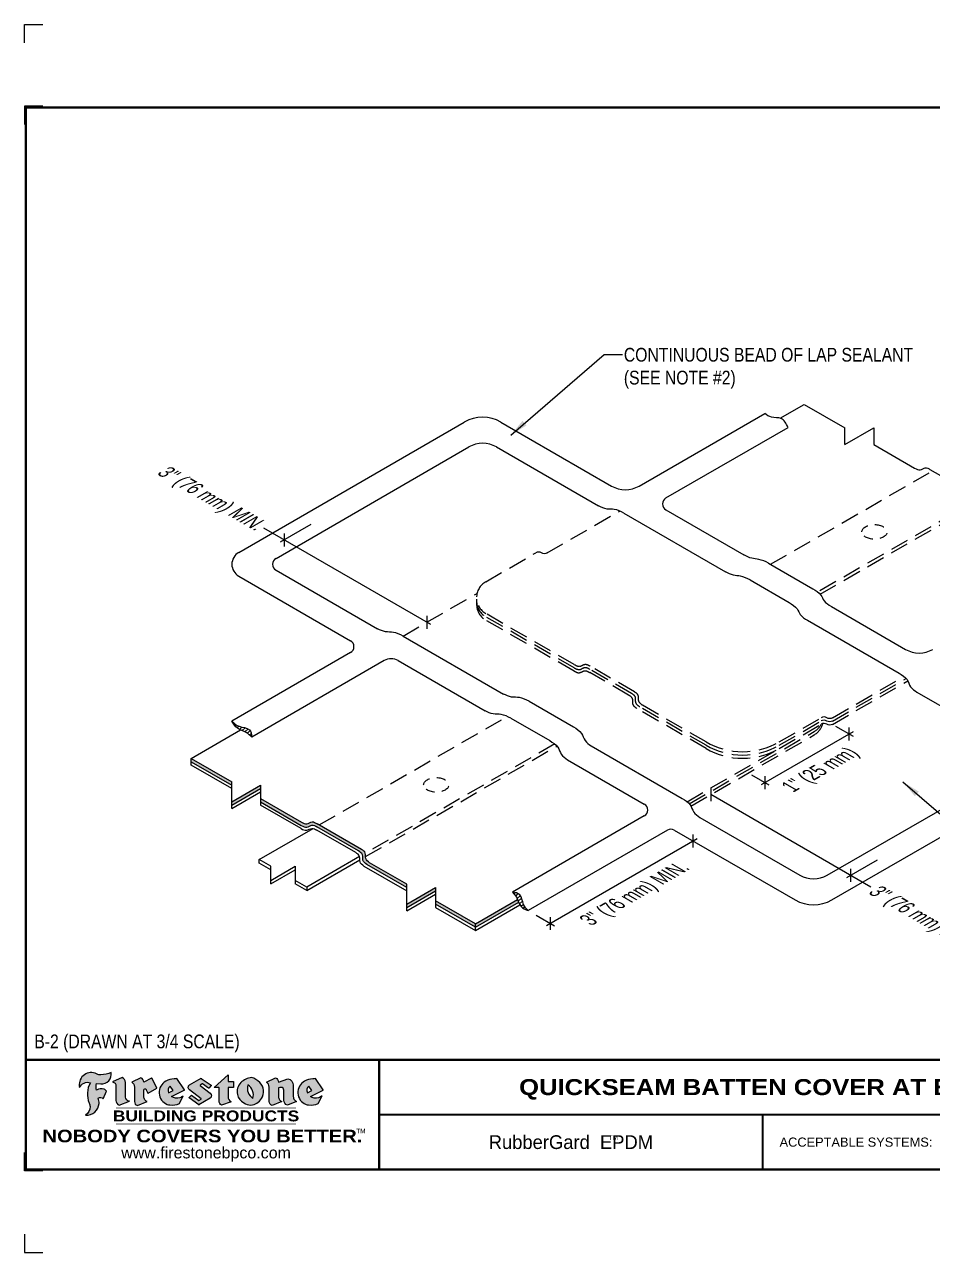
# Model space of a CAD drawing. Header units: inches. Extents: x 255.4 to 275.5, y -188.7 to -171.9.
# Drawn here: x 255.45 to 267.84, y -188.69 to -171.93 of the extents above; entities that cross this region are included whole.
import ezdxf
from ezdxf.enums import TextEntityAlignment as Align

# ---------------------------------------------------------------- set-up
doc = ezdxf.new("R2010")
doc.units = ezdxf.units.IN
doc.header["$MEASUREMENT"] = 0
doc.linetypes.add('HIDDEN', pattern=[0.375, 0.25, -0.125])
doc.linetypes.add('HIDDEN2', pattern=[0.1875, 0.125, -0.0625])
doc.layers.get('0').update_dxf_attribs({"linetype": 'CONTINUOUS'})
doc.layers.get('DEFPOINTS').update_dxf_attribs({"linetype": 'CONTINUOUS'})
for name, color, linetype in [('FSBP-ACCESSORY-FIRESTONE', 7, 'CONTINUOUS'), ('FSBP-ANNO-NOTE', 7, 'CONTINUOUS'), ('FSBP-MEMBRANE', 7, 'CONTINUOUS'), ('FSBP-SEALANTS', 1, 'CONTINUOUS'), ('FSBP-TTLB', 7, 'CONTINUOUS'), ('FSBP-TTLB-BORDER', 7, 'CONTINUOUS'), ('FSBP-TTLB-TEXT', 7, 'CONTINUOUS')]:
    doc.layers.add(name, color=color, linetype=linetype)
doc.styles.add('FSBP_ARIAL', font='arial.ttf')
doc.styles.add('FSBP_ARIAL_BOLD', font='')
doc.styles.add('FSBP_ARIAL_NAR', font='ARIALN.TTF')
doc.styles.add('FSBP_BANKGOTHIC', font='bgothm.ttf')
doc.styles.get('FSBP_ARIAL_BOLD').set_extended_font_data('Arial Black')
doc.dimstyles.new('FSBP-LEADER', dxfattribs={"dimtxt": 0.1875, "dimasz": 0.25, "dimexe": 0.0625, "dimexo": 0.125, "dimgap": 0.125, "dimtad": 0, "dimtih": 1, "dimtoh": 1, "dimdec": 4, "dimzin": 0, "dimdsep": 46, "dimlunit": 4, "dimtxsty": 'FSBP_ARIAL_NAR', "dimcen": 0.09375, "dimclrd": 256, "dimclre": 256, "dimclrt": 256, "dimadec": 0, "dimazin": 0, "dimtfac": 1, "dimtdec": 4, "dimtofl": 0, "dimtmove": 0, "dimatfit": 3, "dimfxl": 1, "dimtolj": 1, "dimtzin": 0, "dimlwd": -1, "dimlwe": -1, "dimarcsym": 0})
pattern_1 = [(45, (135.859872659642, 73.52198375764249), (-0.02651650429449553, 0.02651650429449553), [])]

# ---------------------------------------------------------------- blocks, each defined once
blk = doc.blocks.new('TTLB-EPDM_1')
at = {"layer": 'FSBP-TTLB-TEXT'}
h = blk.add_hatch(color=1, dxfattribs=at)
edge = h.paths.add_edge_path()
edge.add_arc((1.037309769669573, -0.1982514792917306), 0.1319107607348553, 264.0410451462098, 370.3106169565175)
edge.add_arc((1.027551646585694, 0.1214293576525799), 0.3273056962876235, 270.05058356628535, 295.23459397187514, ccw=False)
edge.add_arc((1.022801957313345, -0.06680179986895154), 0.1391656561713503, 249.3281275763668, 272.0749124149863, ccw=False)
edge.add_line((0.9736743133014443, -0.1970076156048179), (0.9474927838574558, -0.1852745150568325))
edge.add_arc((0.8939498971398288, -0.3394262635682071), 0.1631857907024099, 70.84590087378872, 194.3325259843273)
edge.add_arc((0.8444260109029493, -0.4259936440910768), 0.1179914261095279, 70.96950098067128, 156.9641407594482, ccw=False)
edge.add_arc((1.153141409296894, -0.4684497516079468), 0.3110405457095052, 150.3231137483159, 203.2084295854517)
edge.add_arc((0.7562495500622943, -0.6412608153899899), 0.1218587156617311, 0.8849157075190988, 24.34668939894999, ccw=False)
edge.add_arc((0.7493781665697374, -0.6475258110744375), 0.1289731377238325, -58.36655102076742, 3.6216782311386737, ccw=False)
edge.add_arc((0.8256699029544474, -0.5792158350996106), 0.1783301886510354, 267.2205474105585, 354.1381621173521)
edge.add_arc((0.7903121048625305, -0.6011409294291745), 0.212787892960859, 0.9996158580669322, 21.00503380861244)
edge.add_arc((1.01880712263941, -0.5666691048185161), 0.05136395668415847, 40.82117713173261, 125.52727787225791, ccw=False)
edge.add_line((1.057676976260041, -0.5330924682126437), (1.102776947655911, -0.4308018311949837))
edge.add_arc((1.040858222524664, -0.4699705673995949), 0.07326744446031509, 32.31675181867256, 66.31481236598174)
edge.add_arc((1.032262518825329, -0.5063316993097662), 0.1102246948011782, 69.8179132332389, 125.254734720681)
edge.add_arc((1.127708877207287, -0.368959353531244), 0.1659710644737306, 164.1569669952081, 196.5811013160487, ccw=False)
edge.add_line((0.9680425188342383, -0.3236487780942383), (1.023615334387159, -0.3294494641845773))
h = blk.add_hatch(color=1, dxfattribs=at)
edge = h.paths.add_edge_path()
edge.add_line((1.275239419159561, -0.6223407783464694), (1.415345367376062, -0.5660418822574371))
edge.add_arc((1.421019305783958, -0.5090099247487757), 0.05731350411836949, 181.9717871001989, 264.31851000495806, ccw=False)
edge.add_line((1.363739737527226, -0.5109819325197265), (1.363412352251203, -0.3102363679013962))
edge.add_arc((1.294263659668751, -0.3103491388303989), 0.06914878453844908, 0.0934405599591014, 72.42834396969012)
edge.add_line((1.315139561173908, -0.2444268274366692), (1.186839444240604, -0.3024209471341379))
edge.add_arc((1.175246268095289, -0.3585110609420917), 0.05727567197445628, -0.017399788185912257, 78.322067691347, ccw=False)
edge.add_line((1.232521937428658, -0.3585284546236807), (1.232574268422297, -0.555126496687123))
edge.add_arc((1.305699496415486, -0.5558575689677219), 0.07312888236350451, 179.4272023230205, 245.3845503102953)
h = blk.add_hatch(color=1, dxfattribs=at)
edge = h.paths.add_edge_path()
edge.add_line((1.792026821926584, -0.3839679064720229), (1.722158956877934, -0.2518542302253621))
edge.add_arc((1.720119655279638, -0.2529327078887852), 0.002306916790721817, 27.87197133405656, 117.3766794470751)
edge.add_line((1.719058846382097, -0.250884159729182), (1.610638460368705, -0.3070279753467702))
edge.add_arc((1.547088841662962, -0.3061026658494403), 0.06355635479880145, 359.165808011073, 425.8793658831422)
edge.add_line((1.573061729235633, -0.2480956029480268), (1.446879247402876, -0.3051325108639702))
edge.add_arc((1.407812067100189, -0.370357133046621), 0.07602957263902092, -3.441403975725109, 59.07992244284969, ccw=False)
edge.add_line((1.483704536400296, -0.3749210150788969), (1.483704536400296, -0.5723838140635706))
edge.add_arc((1.54053746518044, -0.568254406115083), 0.05698275005415228, 184.1557352478595, 255.3066498366543)
edge.add_line((1.526084036778343, -0.6233736605654059), (1.657291340682093, -0.570650514527486))
edge.add_arc((1.688298576827198, -0.5021390388423987), 0.0752015358480571, 207.5160880841914, 245.649226723163, ccw=False)
edge.add_arc((1.721050197024907, -0.4914488168456328), 0.1093332836229113, 179.4823365255141, 204.5537900001094, ccw=False)
edge.add_line((1.611721375809452, -0.4904610114968335), (1.611721375809452, -0.4126404716788983))
edge.add_arc((1.628589765097195, -0.414159299036043), 0.01693662875851176, 28.356188110622725, 174.8549701683585, ccw=False)
edge.add_arc((1.627340435522395, -0.4197189881350504), 0.02111886817708033, 22.216893572439517, 40.10213956426492, ccw=False)
edge.add_line((1.646891420738257, -0.4117336534413738), (1.666638796144639, -0.4549750258192233))
edge.add_arc((1.668737246926742, -0.4540167099035481), 0.002306916790685496, 204.545128184284, 299.6323508190091)
edge.add_line((1.669877862091766, -0.4560219186518992), (1.791128135493295, -0.3870515928837648))
edge.add_line((1.791128135493295, -0.3870515928837648), (1.792026821926584, -0.3839679064720229))
h = blk.add_hatch(color=1, dxfattribs=at)
h.paths.add_polyline_path([(2.063388732080512, -0.2583237030618903, 0.02524281661523788), (2.025024361750752, -0.2610532129309178, 0.1213611957758757), (1.901773912052249, -0.3008158885520373, 0.6151668103976068), (1.93274136141747, -0.6099060679591872, 0.05306812109568645), (1.967936229862175, -0.617865745600497, 0.1150932231766138), (2.099126721549737, -0.5994933789882708), (2.151195569562105, -0.4944891916583316, -0.08755405562188731), (2.104230609512001, -0.5187113292177372, -0.265591761123442), (1.992692314386659, -0.5010701623316862), (2.165347897647223, -0.4141184325909109, 0.4518949533370738), (2.166222728871162, -0.4107679608846269)])
h.paths.add_polyline_path([(2.014217313945437, -0.4188965037300676), (1.951113654018855, -0.4515330109460507, -0.3720533890450154), (1.973177450672722, -0.3607130665457561)], flags=16)
h = blk.add_hatch(color=1, dxfattribs=at)
edge = h.paths.add_edge_path()
edge.add_arc((2.260407392426802, -0.3775796671688782), 0.04152450223225729, 123.20805433950699, 232.2027298779723, ccw=False)
edge.add_line((2.237665217914071, -0.3428366421988329), (2.393535971665983, -0.2540943745380986))
edge.add_arc((2.394677353533142, -0.2560991469722482), 0.002306916790741334, 55.64644466176611, 119.65426054492559, ccw=False)
edge.add_line((2.395979141996861, -0.2541946229174954), (2.531809646140459, -0.3470380726374032))
edge.add_arc((2.530468902927946, -0.3489153772789875), 0.002306916790700397, -42.731101238422525, 54.4661353739603, ccw=False)
edge.add_line((2.532163440279987, -0.3504807552658491), (2.498457913851155, -0.3869673252714421))
edge.add_arc((2.496763376499139, -0.3854019472845934), 0.002306916790672934, 233.7527076894875, 317.26889876138785, ccw=False)
edge.add_line((2.495399362263356, -0.38726241234572), (2.413849913492982, -0.3274738082119626))
edge.add_arc((2.412485899257181, -0.3293342732731342), 0.002306916790720064, 53.75270768979358, 124.4135619297835)
edge.add_line((2.41118211687575, -0.3274311136421062), (2.382933981293377, -0.346782838468144))
edge.add_arc((2.38423776367478, -0.3486859980991606), 0.002306916790694898, 124.4135619293799, 231.8459020253626)
edge.add_line((2.382812599816248, -0.3505000469010184), (2.519899969301207, -0.4581994452042721))
edge.add_arc((2.494247019847682, -0.4908523236374461), 0.04152450223225742, -55.21225898295222, 51.84590202520428, ccw=False)
edge.add_line((2.517938320565804, -0.5249552055672808), (2.364434947484597, -0.6179520922513717))
edge.add_arc((2.36323960192349, -0.6159790200102006), 0.002306916790726996, 233.2955624372927, 301.20872157023314, ccw=False)
edge.add_line((2.361860787187538, -0.6178285429225383), (2.231266621301074, -0.5204709167214361))
edge.add_arc((2.232647938930649, -0.5186232623475259), 0.002306916790697672, 135.5134179846393, 233.21798691998708, ccw=False)
edge.add_line((2.231002150870836, -0.5170067083764565), (2.262839375599356, -0.4845937328397696))
edge.add_arc((2.264485163659225, -0.4862102868108537), 0.002306916790748497, 53.0352839999411, 135.513417985369, ccw=False)
edge.add_line((2.265872365996302, -0.4843670465239001), (2.361834678328762, -0.5565872257804898))
edge.add_arc((2.363221880665761, -0.5547439854936304), 0.002306916790627066, 233.0352840000685, 302.2362632414394)
edge.add_line((2.36445241715569, -0.5566953042850713), (2.39428499383348, -0.5378823484768844))
edge.add_arc((2.393054457343549, -0.5359310296853765), 0.002306916790685166, 302.2362632406177, 412.2027298768422)
edge.add_line((2.394468296066179, -0.5341081404551886), (2.234958295420142, -0.4103916733127022))
h = blk.add_hatch(color=1, dxfattribs=at)
edge = h.paths.add_edge_path()
edge.add_line((2.763460561272041, -0.2072496393923444), (2.763460561272041, -0.2969520779963801))
edge.add_arc((2.765767478062699, -0.2969520779963943), 0.00230691679065842, 179.9999999996471, 269.9999999996471)
edge.add_line((2.765767478062685, -0.2992589947870528), (2.835417693520355, -0.2992589947870528))
edge.add_arc((2.835417693520355, -0.3015659115777538), 0.002306916790701052, 0, 90, ccw=False)
edge.add_line((2.837724610311056, -0.3015659115777538), (2.837724610311056, -0.3790761307453892))
edge.add_arc((2.83541769352037, -0.3790761307453749), 0.002306916790686842, 269.99999999964706, 359.99999999964706, ccw=False)
edge.add_line((2.835417693520355, -0.3813830475360618), (2.765767478062685, -0.3813830475360618))
edge.add_arc((2.765767478062699, -0.3836899643267202), 0.00230691679065842, 90.00000000035294, 180.0000000003529)
edge.add_line((2.763460561272041, -0.3836899643267344), (2.763460561272041, -0.5033995910642801))
edge.add_arc((2.836735953378943, -0.5071368822038516), 0.07337063740681413, 177.0802527808789, 245.3249543133826)
edge.add_line((2.806105814540615, -0.5738080530967267), (2.674529557384915, -0.6226036013049594))
edge.add_arc((2.708610405062069, -0.564298408791804), 0.06753517344606039, 177.0345319916277, 239.6926428024901, ccw=False)
edge.add_line((2.641165668230087, -0.560804539009709), (2.641165668230087, -0.3836899643267344))
edge.add_arc((2.638858751439429, -0.3836899643267202), 0.00230691679065842, 359.9999999996471, 449.999999999647)
edge.add_line((2.638858751439443, -0.3813830475360618), (2.572857950769389, -0.3813830475360618))
edge.add_line((2.572857950769389, -0.3813830475360618), (2.763460561272041, -0.2072496393923444))
h = blk.add_hatch(color=1, dxfattribs=at)
edge = h.paths.add_edge_path(flags=16)
edge.add_arc((2.940363509127394, -0.4847985213681437), 0.1684614578629418, 344.5558804047865, 417.0140046669545)
edge.add_arc((3.194458079644619, -0.3883534532477785), 0.1684614578629414, 164.5558804047864, 237.0140046669546)
edge = h.paths.add_edge_path()
edge.add_arc((3.069375116502199, -0.4399344555144872), 0.1828726885096673, 136.0914512150047, 191.213418978326)
edge.add_arc((3.064939550433406, -0.4318234379590333), 0.1803148804748503, 194.0167254156723, 240.6663730831859)
edge.add_arc((3.098047041778981, -0.3845058757092554), 0.2378525180183701, 239.2975390661776, 264.2889872773176)
edge.add_arc((3.04884478212623, -0.4190232383793012), 0.203760689247156, 277.1986764832036, 326.503572961274)
edge.add_arc((3.077739326803546, -0.4341046616465112), 0.171374865791709, 325.3768876809902, 406.3828327799087)
edge.add_arc((3.011839488065919, -0.4896144380417797), 0.2571945645850002, 44.28462553519766, 73.82901434867304)
edge.add_arc((3.117152499586992, -0.4983433120546693), 0.2579560664039132, 97.50292863483666, 134.1039137579027)
h = blk.add_hatch(color=1, dxfattribs=at)
edge = h.paths.add_edge_path()
edge.add_line((3.322690228557462, -0.5721896537377091), (3.322690228557462, -0.3749210150788969))
edge.add_arc((3.246797759257384, -0.3703571330465745), 0.076029572638996, 356.5585960242387, 419.0799224428129)
edge.add_line((3.285864939560099, -0.3051325108639702), (3.412047421392799, -0.2480956029480268))
edge.add_arc((3.386074533820159, -0.3061026658494941), 0.06355635479883807, 0.3962622833877276, 65.87936588318718, ccw=False)
edge.add_line((3.449629368605429, -0.3056631084210863), (3.580526418688805, -0.2593848434574539))
edge.add_arc((3.555744121700958, -0.3530904070730321), 0.09692726601172152, 2.366977007666776, 75.18615851992018, ccw=False)
edge.add_line((3.652588689330287, -0.3490873311063041), (3.652588689330287, -0.4883770011386872))
edge.add_arc((3.761877549389556, -0.4914934052703811), 0.1093332836229047, 178.3666365323574, 204.5537900000422)
edge.add_arc((3.729125929191727, -0.5021836272670953), 0.07520153584796169, 207.5160880841711, 245.2240541443093)
edge.add_line((3.697611150971852, -0.5704631245385627), (3.572585913552643, -0.6207021253773775))
edge.add_arc((3.59534718600759, -0.5526356419907701), 0.07177131519198746, 180.3328587115751, 251.51018566665869, ccw=False)
edge.add_line((3.523577081955409, -0.5530525936986663), (3.523577081955409, -0.4153032515383615))
edge.add_arc((3.486319529276879, -0.4148773504126441), 0.0372599868942854, 359.3450650296066, 449.0500281941028)
edge.add_arc((3.482769874121713, -0.4419622099033496), 0.06447454900600783, 86.29402372314017, 119.8211331593848)
edge.add_line((3.450707067966732, -0.3860252459975726), (3.450707067966732, -0.4904610114968335))
edge.add_arc((3.560035889182251, -0.491448816845647), 0.1093332836229751, 179.4823365255069, 204.5537900001023)
edge.add_arc((3.527284268984408, -0.5021390388424952), 0.07520153584796385, 207.5160880841699, 245.6492267231416)
edge.add_line((3.496277032839316, -0.570650514527486), (3.365069728935509, -0.6233736605654059))
edge.add_arc((3.37950248606194, -0.5682868177318081), 0.05694615642555727, 183.9298782390169, 255.318496325343, ccw=False)
h = blk.add_hatch(color=1, dxfattribs=at)
h.paths.add_polyline_path([(3.957695472291277, -0.2583237030618903, 0.02524281661523822), (3.919331101961575, -0.2610532129309178, 0.1085638477195505), (3.807890832595604, -0.2939221658134414, 0.6425897848490651), (3.827048101628293, -0.6099060679591872, 0.05306812109569052), (3.862242970072884, -0.617865745600497, 0.1150932231766133), (3.993433461760503, -0.5994933789882708), (4.045502309772871, -0.4944891916583316, -0.08755405562189084), (3.998537349722767, -0.5187113292177372, -0.2655917611234366), (3.886999054597368, -0.5010701623316862), (4.059654637857989, -0.4141184325909109, 0.4518949533370731), (4.060529469081928, -0.4107679608846269)])
h.paths.add_polyline_path([(3.90852405415626, -0.4188965037300676), (3.845420394229677, -0.4515330109460507, -0.3720533890450147), (3.867484190883488, -0.3607130665457561)], flags=16)
at = {"layer": 'DEFPOINTS', "linetype": 'Continuous', "ltscale": 1.75}
for points in [[(-0.015625, 13.88083333333333), (-0.015625, 14.13083333333333), (0.234375, 14.13083333333333)], [(-0.015625, -2.380833333333342), (-0.015625, -2.630833333333342), (0.234375, -2.630833333333342)]]:
    blk.add_lwpolyline(points, dxfattribs=at)
at = {"layer": 'DEFPOINTS', "color": 1}
for points in [[(0.234375, 13.015625), (-0.015625, 13.015625), (-0.015625, 12.765625)], [(0.234375, -1.515625), (-0.015625, -1.515625), (-0.015625, -1.265625)]]:
    blk.add_lwpolyline(points, dxfattribs=at)
at = {"layer": 'FSBP-TTLB', "const_width": 0.03125}
for points in [[(0, 0), (0, -1.5), (20, -1.5), (20, 0), (0, 0)], [(4.825208527206769, 0), (4.825208527206769, -0.75)], [(4.825208527206769, -0.75), (15.84028770518938, -0.75)], [(4.825208527206769, -0.75), (4.825208527206769, -1.5)]]:
    blk.add_lwpolyline(points, dxfattribs=at)
at = {"layer": 'FSBP-TTLB-BORDER', "const_width": 0.03125}
blk.add_lwpolyline([(20, 0), (20, 13), (0, 13), (0, 0)], dxfattribs=at)
at = {"layer": 'FSBP-TTLB-TEXT', "color": 1}
blk.add_line((0.7358432058323388, -0.379822754145593), (0.7358432058323388, -0.379822754145593), dxfattribs=at)
for points in [[(1.023615323725323, -0.3294494630716969, 0.5000510906601082), (1.167090420776901, -0.1746414942047778, -0.1103304102359608), (1.027840608309816, -0.2058762110801382, -0.09957876667165425), (0.9736743133014443, -0.1970076156048179), (0.9474927838574558, -0.1852745150568325, 0.5978159689075124), (0.7358432058323388, -0.379822754145593, -0.3938834584182213), (0.8828996422548698, -0.3144510229727047, 0.2349406564350952), (0.86727108227484, -0.5910237178633082, -0.1027304183841549), (0.8780937320133262, -0.6393788197974146, -0.2772692352614086), (0.8170223912655956, -0.7573362346216896, 0.3985429150902959), (1.003067614090241, -0.5974286950643517, 0.0875124847930418), (0.9889600163401155, -0.5248671157293501, -0.3874031597924062), (1.057676976260041, -0.5330924682126437), (1.102776947655911, -0.4308018311949837, 0.1494423498871741), (1.07029056398062, -0.4028746979725923, 0.2467195073738216), (0.9686394281704906, -0.4163228904100862, -0.1424285161541127), (0.9680425188342383, -0.3236487780942383), (1.023615334387159, -0.3294494641845773)], [(2.166222728871162, -0.4107679608846269), (2.063388732080512, -0.2583237030618903, 0.02524281661523788), (2.025024361750752, -0.2610532129309178, 0.1085638477195265), (1.913584092384895, -0.2939221658134414, 0.6425897848491228), (1.93274136141747, -0.6099060679591872, 0.05306812109568648), (1.967936229862175, -0.617865745600497, 0.1150932231766137), (2.099126721549737, -0.5994933789882708), (2.151195569562105, -0.4944891916583316, -0.0875540556218873), (2.104230609512001, -0.5187113292177372, -0.2655917611234418), (1.992692314386659, -0.5010701623316862), (2.165347897647223, -0.4141184325909109)], [(2.763460561272041, -0.2072496393923444), (2.763460561272041, -0.2969520779963801, 0.4142135623730958), (2.765767478062685, -0.2992589947870528), (2.835417693520355, -0.2992589947870528, -0.414213562373095), (2.837724610311056, -0.3015659115777538), (2.837724610311056, -0.3790761307453892, -0.4142135623730938), (2.835417693520355, -0.3813830475360618), (2.765767478062685, -0.3813830475360618, 0.4142135623730958), (2.763460561272041, -0.3836899643267344), (2.763460561272041, -0.5033995910642801, 0.3068985753588853), (2.806105814540615, -0.5738080530967267), (2.674529557384915, -0.6226036013049594, -0.2804194150632976), (2.641165668230087, -0.560804539009709), (2.641165668230087, -0.3836899643267344, 0.414213562373095), (2.638858751439443, -0.3813830475360618), (2.572857950769389, -0.3813830475360618), (2.763460561272041, -0.2072496393923444)], [(4.060529469081928, -0.4107679608846269), (3.957695472291277, -0.2583237030618903, 0.02524281661523788), (3.919331101961575, -0.2610532129309178, 0.1085638477195265), (3.807890832595604, -0.2939221658134414, 0.6425897848491228), (3.827048101628293, -0.6099060679591872, 0.05306812109568648), (3.862242970072884, -0.617865745600497, 0.1150932231766137), (3.993433461760503, -0.5994933789882708), (4.045502309772871, -0.4944891916583316, -0.0875540556218873), (3.998537349722767, -0.5187113292177372, -0.2655917611234418), (3.886999054597368, -0.5010701623316862), (4.059654637857989, -0.4141184325909109)], [(4.059654637857989, -0.4141184325909109, 0.4518949533370731), (4.060529469081928, -0.4107679608846269, 0.4518949533370731)]]:
    blk.add_lwpolyline(points, format="xyb", dxfattribs=at)
for points in [[(1.275239419159561, -0.6223407783464694), (1.415345367376062, -0.5660418822574371, -0.3756100036733062), (1.363739737527226, -0.5109819325197265), (1.363412352251203, -0.3102363679013962, 0.3265360292958048), (1.315139561173908, -0.2444268274366692), (1.186839444240604, -0.3024209471341379, -0.3557863980845349), (1.232521937428658, -0.3585284546236807), (1.232574268422297, -0.555126496687123, 0.2960110723418457)], [(1.792026821926584, -0.3839679064720229), (1.722158956877934, -0.2518542302253621, 0.4116839150163434), (1.719058846382097, -0.250884159729182), (1.610638460368705, -0.3070279753467702, 0.2996033003794034), (1.573061729235633, -0.2480956029480268), (1.446879247402876, -0.3051325108639702, -0.2797757560995365), (1.483704536400296, -0.3749210150788969), (1.483704536400296, -0.5723838140635706, 0.320828638474519), (1.526084036778343, -0.6233736605654059), (1.657291340682093, -0.570650514527486, -0.1679398621276611), (1.621603752698661, -0.5368819723450571, -0.1098333365370753), (1.611721375809452, -0.4904610114968335), (1.611721375809452, -0.4126404716788983, -0.743334502655012), (1.64349420176768, -0.4061152228778298, -0.07819791644735608), (1.646891420738257, -0.4117336534413738), (1.666638796144639, -0.4549750258192233, 0.4404648714563479), (1.669877862091766, -0.4560219186518992), (1.791128135493295, -0.3870515928837648)], [(2.234958295420142, -0.4103916733127022, -0.5150044486718882), (2.237665217914071, -0.3428366421988329), (2.393535971665983, -0.2540943745380986, -0.2867822934100265), (2.395979141996861, -0.2541946229174954), (2.531809646140459, -0.3470380726374032, -0.4515027974650387), (2.532163440279987, -0.3504807552658491), (2.498457913851155, -0.3869673252714421, -0.3814439164929681), (2.495399362263356, -0.38726241234572), (2.413849913492982, -0.3274738082119626, 0.3184718635035665), (2.41118211687575, -0.3274311136421062), (2.382933981293377, -0.346782838468144, 0.5064094529656681), (2.382812599816248, -0.3505000469010184), (2.519899969301207, -0.4581994452042721, -0.5043597839115849), (2.517938320565804, -0.5249552055672808), (2.364434947484597, -0.6179520922513717, -0.3053163970316367), (2.361860787187538, -0.6178285429225383), (2.231266621301074, -0.5204709167214361, -0.4541703869768119), (2.231002150870836, -0.5170067083764565), (2.262839375599356, -0.4845937328397696, -0.3762644290664977), (2.265872365996302, -0.4843670465239001), (2.361834678328762, -0.5565872257804898, 0.3114700032088108), (2.36445241715569, -0.5566953042850713), (2.39428499383348, -0.5378823484768844, 0.520381097387146), (2.394468296066179, -0.5341081404551886)], [(2.937624918725987, -0.3131105398334029, 0.2452625673097023), (2.889993533867141, -0.4754966266250307, 0.2064059665179019), (2.976604338974084, -0.5890186876871866, 0.1094800500670344), (3.074378098474654, -0.6211778035979165, 0.2185147641853038), (3.218764944843201, -0.5314757029352819, 0.3689489483072479), (3.195959963110113, -0.3100352223135445, 0.1296305888694145), (3.0834694040758, -0.242595816912754, 0.1610736375384317)], [(3.322690228557462, -0.5721896537377091), (3.322690228557462, -0.3749210150788969, 0.2797757560995341), (3.285864939560099, -0.3051325108639702), (3.412047421392799, -0.2480956029480268, -0.2937618496109166), (3.449629368605429, -0.3056631084210863), (3.580526418688805, -0.2593848434574539, -0.3288760160581939), (3.652588689330287, -0.3490873311063041), (3.652588689330287, -0.4883770011386872, 0.114762897203527), (3.662431105063263, -0.536926560769686, 0.166032965990522), (3.697611150971852, -0.5704631245385627), (3.572585913552643, -0.6207021253773775, -0.3209557512194564), (3.523577081955409, -0.5530525936986663), (3.523577081955409, -0.4153032515383615, 0.4127061514896111), (3.48693727661589, -0.3776224848030694, 0.1473421876160361), (3.450707067966732, -0.3860252459975726), (3.450707067966732, -0.4904610114968335, 0.1098333365370753), (3.460589444855941, -0.5368819723450855, 0.1679398621276611), (3.496277032839316, -0.570650514527486), (3.365069728935509, -0.6233736605654059, -0.3219729545308964), (3.322690228557462, -0.5721896537377091, 29.1476284739)], [(1.951113654018855, -0.4515330109460507), (2.014217313945437, -0.4188965037300676), (1.973177450672722, -0.3607130665457561, 0.3720533890450154)], [(3.10274193015772, -0.5296595419651595, 0.3271311138286319), (3.032079658614293, -0.3434924326507627, 0.3271311138286322)], [(3.845420394229677, -0.4515330109460507), (3.90852405415626, -0.4188965037300676), (3.867484190883488, -0.3607130665457561, 0.3720533890450154)]]:
    blk.add_lwpolyline(points, format="xyb", close=True, dxfattribs=at)
at = {"layer": 'FSBP-TTLB-TEXT'}
for points, const_width in [([(1.233926579809207, -0.6584455781731435), (3.691229482685259, -0.6584455781731577)], 0.0078125), ([(10.06152282927678, -0.75), (10.06152282927678, -1.5)], 0.03125), ([(1.233926579809207, -0.8761560960495984), (3.691229482685259, -0.8761560960495842)], 0.0078125)]:
    blk.add_lwpolyline(points, dxfattribs=dict(at, const_width=const_width))
at = {"layer": 'FSBP-TTLB-TEXT', "color": 1}
for centre, start, end in [((1.789987520328282, -0.3850463841354355), 299.6323508193319, 27.87197133380463), ((2.164310260790558, -0.412058050385383), 296.7304547840455, 34.00233684987403)]:
    blk.add_arc(centre, 0.00230691679068068, start, end, dxfattribs=at)
at = {"layer": 'FSBP-TTLB-TEXT', "lineweight": 18, "style": 'FSBP_ARIAL_BOLD'}
blk.add_text('BUILDING PRODUCTS', height=0.1484375, dxfattribs=at).set_placement((2.462578031247233, -0.7673008371113639), align=Align.MIDDLE_CENTER)
at = {"layer": 'FSBP-TTLB-TEXT', "color": 1}
for s, height, style, p in [('NOBODY COVERS YOU BETTER.', 0.171875, 'FSBP_ARIAL_BOLD', (2.412604263603384, -1.041650450587369)), ('TM', 0.0625, 'FSBP_BANKGOTHIC', (4.576671173373001, -0.9725745042934193))]:
    blk.add_text(s, height=height, dxfattribs=dict(at, style=style)).set_placement(p, align=Align.MIDDLE_CENTER)
at = {"layer": 'FSBP-TTLB-TEXT'}
for s, height, style, p in [('RubberGard  EPDM', 0.1875, 'FSBP_BANKGOTHIC', (7.443365678241776, -1.125)), ('TM', 0.0625, 'FSBP_BANKGOTHIC', (8.023397742165457, -1.062518816683806)), ('www.firestonebpco.com', 0.15625, 'FSBP_ARIAL', (2.462578031247233, -1.268657306740124))]:
    blk.add_text(s, height=height, dxfattribs=dict(at, style=style)).set_placement(p, align=Align.MIDDLE_CENTER)
at = {"layer": 'FSBP-TTLB-TEXT', "style": 'FSBP_ARIAL'}
blk.add_text('ACCEPTABLE SYSTEMS:', height=0.125, dxfattribs=at).set_placement((10.29281281591562, -1.125), align=Align.MIDDLE_LEFT)
at = {"layer": 'FSBP-TTLB-TEXT'}
for tag, height, style, p in [('MAXIMUM_WARRANTY', 0.1875, 'FSBP_ARIAL_BOLD', (18.03987100774941, 0.2240244307510579)), ('ACCPT_SYSTEMS', 0.21875, 'FSBP_ARIAL', (12.49438170418193, -1.125))]:
    blk.add_attdef(tag, text='', height=height, dxfattribs=dict(at, style=style)).set_placement(p, align=Align.MIDDLE_LEFT)
for tag, height, style, p in [('DETAIL_DESCP_LINE_1', 0.21875, 'FSBP_ARIAL_BOLD', (10.33118450231211, -0.3736318192489421)), ('ISSUE_REV_DATE', 0.21875, 'FSBP_ARIAL', (16.84069633627263, -0.7282559425942452)), ('DETAIL_NUMBER', 0.4375, 'FSBP_ARIAL', (18.91941590748775, -0.8931630692489421))]:
    blk.add_attdef(tag, text='', height=height, dxfattribs=dict(at, style=style)).set_placement(p, align=Align.MIDDLE_CENTER)

msp = doc.modelspace()

# ---------------------------------------------------------------- hatches: boundary and pattern name
at = {"layer": 'FSBP-MEMBRANE'}
h = msp.add_hatch(color=256, dxfattribs=at)
h.paths.add_polyline_path([(257.7201738070999, -181.9470886451854), (257.7201738070999, -181.9920886451854), (258.2757367435937, -182.3128430561219), (258.2757367435937, -182.2678430561219)])
h.paths.add_polyline_path([(258.669594404151, -182.3578430561218), (258.669594404151, -182.3128430561219), (258.2757367435936, -182.5402368824671), (258.2757367435936, -182.5852368824671)])
edge = h.paths.add_edge_path()
edge.add_line((258.6695944041511, -182.4952368824671), (258.6695944041511, -182.5402368824672))
edge.add_line((258.669594404151, -182.5402368824672), (259.225157340584, -182.8609912933688))
edge.add_spline(control_points=[(259.2251573405891, -182.8609912933712), (259.2506296176011, -182.8744231651384), (259.3002460500691, -182.9005865724437), (259.3702307322187, -182.839640643043), (259.4167765501383, -182.8678968126046), (259.439785687081, -182.8818647715744)], knot_values=[0, 0, 0, 0, 0.1054808304216031, 0.2054619026329255, 0.3032020293929157, 0.3032020293929157, 0.3032020293929157, 0.3032020293929157], degree=3, periodic=0)
edge.add_line((259.4397856870802, -182.8818647715742), (260.0077577733038, -183.2097836084473))
edge.add_spline(control_points=[(260.0077577733055, -183.2097836084483), (260.0303238927042, -183.2244565262193), (260.0759735182117, -183.2541387763889), (260.0514169591592, -183.3436331195263), (260.0965128931147, -183.3769898428869), (260.1196644190243, -183.3941146472185)], knot_values=[0, 0, 0, 0, 0.09774012675999783, 0.1977211989712891, 0.30320202939286, 0.30320202939286, 0.30320202939286, 0.30320202939286], degree=3, periodic=0)
edge.add_line((260.1196644190244, -183.3941146472185), (260.664325027016, -183.7085745958595))
edge.add_line((260.664325027016, -183.7085745958595), (260.664325027016, -183.6635745958595))
edge.add_line((260.664325027016, -183.6635745958595), (260.1586355621944, -183.3716146472186))
edge.add_spline(control_points=[(260.1586355621946, -183.3716146472185), (260.1354840362849, -183.3544898428868), (260.1045072405676, -183.3315768147109), (260.1026604018875, -183.2957879976971), (260.1026749503248, -183.2865509688501)], knot_values=[0, 0, 0, 0, 0.1054808304215709, 0.1411335973624271, 0.1411335973624271, 0.1411335973624271, 0.1411335973624271], degree=3, periodic=0)
edge.add_spline(control_points=[(260.1026749503248, -183.2865509688501), (260.1026995189492, -183.2709519675086), (260.1040960958392, -183.2547935444633), (260.1002288531552, -183.2410882236591)], knot_values=[0.1411335973624271, 0.1411335973624271, 0.1411335973624271, 0.1411335973624271, 0.2013420874031622, 0.2013420874031622, 0.2013420874031622, 0.2013420874031622], degree=3, periodic=0)
edge.add_spline(control_points=[(260.1002288531552, -183.2410882236591), (260.0999642339081, -183.2401504258612), (260.0928123331103, -183.2172479178158), (260.0692950358745, -183.2019565262193), (260.0467289164757, -183.1872836084483)], knot_values=[0.2013420874031622, 0.2013420874031622, 0.2013420874031622, 0.2013420874031622, 0.2054619026328621, 0.30320202939286, 0.30320202939286, 0.30320202939286, 0.30320202939286], degree=3, periodic=0)
edge.add_line((260.046728916475, -183.1872836084475), (259.4415793117748, -182.8379003212739))
edge.add_spline(control_points=[(259.4415793117752, -182.8379003212745), (259.4185701748325, -182.8239323623046), (259.3720243569129, -182.795676192743), (259.3020396747633, -182.8566221221437), (259.2524232422954, -182.8304587148385), (259.2269509652833, -182.8170268430712)], knot_values=[0, 0, 0, 0, 0.09774012675999025, 0.1977211989712392, 0.3032020293928261, 0.3032020293928261, 0.3032020293928261, 0.3032020293928261], degree=3, periodic=0)
edge.add_line((259.22695096528, -182.8170268430692), (258.6695944041511, -182.4952368824671))
h.paths.add_polyline_path([(261.0581826875734, -183.7535745958594), (261.0581826875734, -183.7085745958595), (260.6643250270159, -183.9359684222048), (260.6643250270159, -183.9809684222047)])
h.paths.add_polyline_path([(261.0581826875734, -183.8909684222048), (261.0581826875734, -183.9359684222048), (261.602843295565, -184.2504283708457), (261.602843295565, -184.2054283708458)])
edge = h.paths.add_edge_path()
edge.add_spline(control_points=[(262.1933521602775, -183.9094979188451), (262.1881499055949, -183.897602594238), (262.1832326767394, -183.8853816303558), (262.177959818694, -183.8733846914018)], knot_values=[0.1650860452375976, 0.1650860452375976, 0.1650860452375976, 0.1650860452375976, 0.2161091332436176, 0.2161091332436176, 0.2161091332436176, 0.2161091332436176], degree=3, periodic=0)
edge.add_line((262.1779598186939, -183.8733846914018), (261.602843295565, -184.2054283708457))
edge.add_line((261.602843295565, -184.2054283708457), (261.602843295565, -184.2504283708457))
edge.add_line((261.602843295565, -184.2504283708457), (262.1933521602775, -183.909497918845))
at = {"layer": 'FSBP-SEALANTS'}
h = msp.add_hatch(dxfattribs=at)
h.set_pattern_fill('ANSI31', color=256, scale=0.3, style=0)
h.set_pattern_definition(pattern_1)
edge = h.paths.add_edge_path()
edge.add_spline(control_points=[(258.5508600866407, -181.6549916980803), (258.5448297764172, -181.6154743742172), (258.5304246688132, -181.5210760296267), (258.3728899376013, -181.5280197822518), (258.3078614382591, -181.4651312119128), (258.2788256065381, -181.4370508784587)], knot_values=[0, 0, 0, 0, 0.142474195494651, 0.3403400556205651, 0.4999614506903673, 0.4999614506903673, 0.4999614506903673, 0.4999614506903673], degree=3, periodic=0)
edge.add_spline(control_points=[(258.2788256065381, -181.4370508784587), (258.301230267631, -181.4736671220464), (258.3320380877394, -181.5240167631687), (258.3816587495409, -181.5504876336722), (258.3957675766598, -181.5570344004672)], knot_values=[0.2453555391731019, 0.2453555391731019, 0.2453555391731019, 0.2453555391731019, 0.4108496528684885, 0.4729203687678513, 0.4729203687678513, 0.4729203687678513, 0.4729203687678513], degree=3, periodic=0)
edge.add_spline(control_points=[(258.3957675766598, -181.5570344004672), (258.4219260615541, -181.5691724399279), (258.4819046454272, -181.5901152465911), (258.5269453856081, -181.6324916471181), (258.5508600866407, -181.6549916980803)], knot_values=[0, 0, 0, 0, 0.1150822722933637, 0.245355539173102, 0.245355539173102, 0.245355539173102, 0.245355539173102], degree=3, periodic=0)
h = msp.add_hatch(dxfattribs=at)
h.set_pattern_fill('ANSI31', color=256, scale=0.3, style=0)
h.set_pattern_definition(pattern_1)
edge = h.paths.add_edge_path()
edge.add_spline(control_points=[(262.3219436785375, -184.0227555711622), (262.298185964374, -183.9979808558402), (262.2408276537583, -183.9381671967032), (262.2380772392149, -183.7923695924681), (262.1459205165435, -183.7780656754389), (262.1067661016827, -183.7719884031004)], knot_values=[0, 0, 0, 0, 0.1363665713933816, 0.3292301652317192, 0.4717043607263702, 0.4717043607263702, 0.4717043607263702, 0.4717043607263702], degree=3, periodic=0)
edge.add_spline(control_points=[(262.1067661016827, -183.7719884031004), (262.1267681118546, -183.7936173763053), (262.1548955338138, -183.8240326820997), (262.1730314276987, -183.8621714925251), (262.177959818694, -183.8733846914018)], knot_values=[0, 0, 0, 0, 0.1173962107465131, 0.1650860452375975, 0.1650860452375975, 0.1650860452375975, 0.1650860452375975], degree=3, periodic=0)
edge.add_spline(control_points=[(262.177959818694, -183.8733846914018), (262.1832326767394, -183.8853816303558), (262.1881499055949, -183.897602594238), (262.1933521602775, -183.9094979188451)], knot_values=[0.1650860452375975, 0.1650860452375975, 0.1650860452375975, 0.1650860452375975, 0.2161091332436175, 0.2161091332436175, 0.2161091332436175, 0.2161091332436175], degree=3, periodic=0)
edge.add_spline(control_points=[(262.1933521602775, -183.9094979188451), (262.1986708876119, -183.9216595664378), (262.2042875464635, -183.9334808301281), (262.2108867930905, -183.9443742938703)], knot_values=[0.2161091332436175, 0.2161091332436175, 0.2161091332436175, 0.2161091332436175, 0.2682745710035861, 0.2682745710035861, 0.2682745710035861, 0.2682745710035861], degree=3, periodic=0)
edge.add_spline(control_points=[(262.2108867930905, -183.9443742938703), (262.2157854640888, -183.9524605949164), (262.2417848469493, -183.9886634402366), (262.2865472985731, -184.0077012347137), (262.3219436785375, -184.0227555711622)], knot_values=[0.2682745710035861, 0.2682745710035861, 0.2682745710035861, 0.2682745710035861, 0.3069973724848882, 0.4533390880247757, 0.4533390880247757, 0.4533390880247757, 0.4533390880247757], degree=3, periodic=0)

# ---------------------------------------------------------------- linework, layer by layer
at = {"layer": 'FSBP-ACCESSORY-FIRESTONE', "linetype": 'HIDDEN'}
for p, q in [((265.6332818446627, -179.2965785895718), (267.8425171365314, -178.0210759991082)), ((268.4721899940961, -178.4075342052919), (266.2774835554778, -179.6746485584205)), ((266.3082172674342, -179.7037794415492), (268.4746360912657, -178.4529969504326)), ((259.4705559955906, -182.8546300174756), (262.0368728815484, -181.3729662725419)), ((262.6854368148347, -181.7485177110725), (260.1002288531553, -183.2410882236592)), ((260.1026749503249, -183.2865509687999), (262.7158794871191, -181.7778166260342))]:
    msp.add_line(p, q, dxfattribs=at)
at = {"layer": 'FSBP-ACCESSORY-FIRESTONE'}
for p, q in [((258.6523376062509, -183.3270286248168), (259.3886414420015, -182.9019234070408)), ((258.6523376062509, -183.3739036248166), (258.6523376062509, -183.3270286248168)), ((258.8105016235393, -183.4183446627744), (258.6523376062509, -183.3270286248168)), ((260.0222865668147, -183.2860882236592), (259.3018566590892, -183.7020286248168)), ((259.3018566590892, -183.7489036248168), (260.0247326639843, -183.3315509687999)), ((258.8105016235393, -183.4652196627743), (258.6523376062509, -183.3739036248166)), ((258.8105016235393, -183.6107125868592), (259.1436926418008, -183.4183446627744)), ((258.8105016235393, -183.6575875868592), (258.8105016235393, -183.4183446627743)), ((258.8105016235393, -183.6575875868592), (259.1436926418008, -183.4652196627743)), ((259.1436926418008, -183.4183446627744), (259.1436926418008, -183.6575875868591)), ((259.3018566590892, -183.7020286248168), (259.1436926418008, -183.6107125868591)), ((259.3018566590892, -183.7489036248168), (259.1436926418008, -183.6575875868591)), ((259.3018566590892, -183.7020286248168), (259.3018566590892, -183.7489036248168))]:
    msp.add_line(p, q, dxfattribs=at)
at = {"layer": 'FSBP-ACCESSORY-FIRESTONE', "linetype": 'HIDDEN2'}
for centre in [(267.0500772483678, -178.8535913818562), (261.0680733075758, -182.3073029673658)]:
    msp.add_ellipse(centre, major_axis=(-0.1722297475394422, 0), ratio=0.5773502691897232, dxfattribs=at)
at = {"layer": 'FSBP-ANNO-NOTE'}
for p, q in [((260.994919357084, -180.1189134203744), (258.7155636406388, -178.802926783906)), ((259.3559989839074, -178.7526445390844), (258.9381090231618, -178.9939134204125)), ((258.9922356108984, -178.8742750727641), (258.9922356108984, -179.0510517680608)), ((260.9407927693475, -179.9992750727262), (260.9407927693475, -180.1760517680228)), ((266.5210029706229, -181.5059275585335), (266.7595389551789, -181.6436463734282)), ((266.7054123674424, -181.7007847210767), (266.7054123674424, -181.5240080257801)), ((266.7595389551789, -181.5811463734282), (265.5025599634184, -182.3068635326869)), ((265.3722771543355, -182.1691447177921), (265.6108131388915, -182.3068635326869)), ((265.556686551155, -182.3640018803353), (265.556686551155, -182.1872251850386)), ((264.8155769346588, -182.3521673918319), (264.8155769346588, -182.5289440871286)), ((267.0018349205156, -183.7027923761325), (264.8155769346588, -182.4405557394803)), ((264.5761537900984, -183.1626127338805), (264.5761537900984, -182.9858360385838)), ((264.6302803778793, -183.0429743862065), (262.5734700441502, -184.230474386057)), ((267.088926323265, -183.3330368582979), (266.6710363625194, -183.574305739626)), ((266.725162950256, -183.4546673919776), (266.725162950256, -183.6314440872742)), ((262.4301968540105, -184.0852555711622), (262.6817232196233, -184.230474386057)), ((262.6275966318868, -184.2876127337054), (262.6275966318868, -184.1108360384088))]:
    msp.add_line(p, q, dxfattribs=at)
at = {"layer": 'FSBP-MEMBRANE'}
for p, q in [((265.7649732643856, -177.302421512945), (266.0921349480407, -177.1135346268181)), ((266.0921349480407, -177.1135346268181), (266.6485946968826, -177.4348068126052)), ((266.6485946968826, -177.6622006389504), (267.04245235744, -177.4348068126052)), ((266.6485946968826, -177.6622006389504), (266.6485946968826, -177.4348068126053)), ((267.04245235744, -177.4348068126052), (267.04245235744, -177.6622006389505)), ((267.04245235744, -177.6622006389504), (267.5989121062819, -177.9834728247375)), ((268.4186900574165, -178.353729590081), (267.813540452716, -178.0043463029073)), ((257.7201738070999, -181.9470886451854), (258.3957675766598, -181.5570344004672)), ((257.7201738070999, -182.0370886451854), (257.7201738070999, -181.9470886451854)), ((257.7201738070999, -181.9470886451854), (258.2757367435936, -182.2678430561218)), ((257.7201738070999, -181.9920886451854), (258.2757367435937, -182.3128430561219)), ((258.2757367435937, -182.3578430561219), (257.7201738070999, -182.0370886451853)), ((258.2757367435936, -182.6302368824671), (258.2757367435937, -182.2678430561219)), ((258.2757367435936, -182.5402368824671), (258.669594404151, -182.3128430561219)), ((258.2757367435936, -182.5852368824671), (258.6695944041511, -182.3578430561219)), ((258.669594404151, -182.3128430561219), (258.669594404151, -182.5852368824672)), ((258.2757367435936, -182.6302368824672), (258.669594404151, -182.4028430561219)), ((258.669594404151, -182.4952368824671), (259.2269509653411, -182.8170268431048)), ((258.669594404151, -182.5402368824672), (259.2251573406448, -182.8609912934036)), ((259.2233637158949, -182.9049557436712), (258.669594404151, -182.5852368824671)), ((260.0467289164757, -183.1872836084483), (259.4415793117752, -182.8379003212746)), ((259.9687866301351, -183.2322836084484), (259.4379920623869, -182.9258292218746)), ((260.0077577733055, -183.2097836084483), (259.439785687081, -182.8818647715745)), ((260.664325027016, -183.6635745958595), (260.1586355621946, -183.3716146472185)), ((260.080693275854, -183.4166146472186), (260.664325027016, -183.7535745958596)), ((260.6643250270159, -183.7085745958595), (260.1196644190243, -183.3941146472185)), ((260.664325027016, -184.0259684222048), (260.664325027016, -183.6635745958595)), ((260.6643250270159, -183.9359684222047), (261.0581826875734, -183.7085745958595)), ((260.6643250270159, -183.9809684222047), (261.0581826875734, -183.7535745958594)), ((260.6643250270159, -184.0259684222048), (261.0581826875734, -183.7985745958595)), ((261.0581826875734, -183.7085745958595), (261.0581826875734, -183.9809684222048)), ((261.602843295565, -184.2054283708457), (262.1779598186939, -183.8733846914018)), ((261.602843295565, -184.2054283708457), (261.0581826875734, -183.8909684222048)), ((261.602843295565, -184.2504283708457), (261.0581826875734, -183.9359684222048)), ((261.0581826875734, -183.9809684222048), (261.602843295565, -184.2954283708457)), ((261.602843295565, -184.2504283708457), (262.1933521602775, -183.909497918845)), ((261.602843295565, -184.2954283708457), (262.2108867930905, -183.9443742938703)), ((261.602843295565, -184.2954283708457), (261.602843295565, -184.2054283708458))]:
    msp.add_line(p, q, dxfattribs=at)
at = {"layer": 'FSBP-MEMBRANE', "linetype": 'HIDDEN'}
for p, q in [((262.5805873834029, -179.140927558534), (263.572808836551, -178.568068235463)), ((261.7433641093407, -179.5342986411855), (262.426492902, -179.1398940488525)), ((260.6149220080483, -180.2758049921316), (261.6252616791164, -179.6924851119961)), ((262.9530835538647, -180.6657431900176), (261.7433641093407, -179.9673113430777)), ((262.9512899291704, -180.7097076403175), (261.7433641093407, -180.0123113430778)), ((262.9494963044763, -180.7536720906176), (261.7433641093407, -180.0573113430778)), ((263.7728615050571, -181.0359999553946), (263.1677119003566, -180.6866166682209)), ((263.6949192187164, -181.0809999553947), (263.1641246509697, -180.7745455688217)), ((263.7338903618867, -181.0584999553947), (263.1659182756624, -180.7305811185208)), ((266.4777017004333, -181.3909275585337), (267.4547714693327, -180.8268160644425)), ((266.4777017004334, -181.4359275585336), (267.484151695627, -180.8548533828828)), ((266.4777017004337, -181.4809275585336), (267.5056633053471, -180.8874336492201)), ((264.7510336053491, -181.8104695831972), (263.8068258644352, -181.2653309941648)), ((264.7510335978057, -181.7654695831973), (263.8457970076057, -181.2428309941649)), ((264.7510335978056, -181.7204695831972), (263.8847681507759, -181.2203309941649)), ((265.7510335978056, -181.7204695831972), (266.323607219029, -181.3898940488531)), ((265.7510335978057, -181.7654695831973), (266.3236072190298, -181.4348940488526)), ((265.7510336053491, -181.8104695831972), (266.3236072187654, -181.4798940493617)), ((264.5223448146842, -182.5648533828828), (266.2270288810223, -181.5806535782992)), ((264.5438564244042, -182.5974336492202), (266.2270288814904, -181.6256535780289)), ((264.4929645883899, -182.5368160644426), (265.7509583866827, -181.8105130063593))]:
    msp.add_line(p, q, dxfattribs=at)
at = {"layer": 'FSBP-MEMBRANE'}
for points in [[(262.5805873834021, -179.1409275585345, -0.2920165242919436), (262.5035401427011, -179.1404108036935, 0.2920165242916146), (262.4264929020001, -179.1398940488525, 52.72606898445564)], [(266.4777017004333, -181.3909275585337, -0.2920165242919436), (266.4006544597323, -181.3904108036927, 0.2920165242916146), (266.3236072190312, -181.3898940488517, 52.72606898445564)], [(266.477701700433, -181.4359275585339, -0.2920165242919436), (266.400654459732, -181.4354108036929, 0.2920165242916146), (266.323607219031, -181.4348940488518, 52.72606898445564)], [(266.4777017004341, -181.4809275585333, -0.2920165242919436), (266.4006544597331, -181.4804108036923, 0.2920165242916146), (266.3236072190321, -181.4798940488512, 52.72606898445564)]]:
    msp.add_lwpolyline(points, format="xyb", dxfattribs=at)
at = {"layer": 'FSBP-MEMBRANE', "linetype": 'HIDDEN'}
for centre, radius, start, end in [((261.8683641093407, -179.7508049921316), 0.25, 119.9999999999999, 239.9999999999987), ((261.8683641093407, -179.7958049921317), 0.25, 174.8363929091454, 239.9999999999987), ((261.8683641093407, -179.8408049921317), 0.25, 174.8363929091519, 239.9999999999987), ((266.1020104217102, -181.4091578858911), 0.25, 300.000000219923, 345.6605767541814), ((266.1020104217102, -181.3641578858911), 0.25, 300.000000219923, 332.4227155212924), ((265.2510335978056, -180.8544441794127), 1, 240.0000000000003, 299.9999999999989), ((265.2510335978057, -180.8994441794129), 1, 240, 300.0000000000006), ((265.2510336053491, -180.9444441794128), 1, 239.999999999998, 300.0000000000006)]:
    msp.add_arc(centre, radius, start, end, dxfattribs=at)
at = {"layer": 'FSBP-MEMBRANE'}
for points in [[(267.5989121062242, -177.9834728247039), (267.6747512086775, -178.0059877349068), (267.7447349446107, -177.979059171445), (267.8135404527161, -178.0043463029072)], [(259.2251573405891, -182.8609912933712), (259.3009964430424, -182.8835062035741), (259.3709801789757, -182.8565776401123), (259.439785687081, -182.8818647715744)], [(259.2269509652833, -182.8170268430712), (259.3027900677367, -182.8395417532741), (259.3727738036699, -182.8126131898124), (259.4415793117752, -182.8379003212745)], [(259.2233637158949, -182.9049557436713), (259.2992028183482, -182.9274706538741), (259.3691865542815, -182.9005420904124), (259.4379920623869, -182.9258292218746)], [(260.1586355621946, -183.3716146472185), (260.1054524286832, -183.3130480615893), (260.0993589323804, -183.238310252362), (260.0467289164757, -183.1872836084483)], [(260.080693275854, -183.4166146472186), (260.0275101423426, -183.3580480615893), (260.0214166460398, -183.283310252362), (259.9687866301351, -183.2322836084484)], [(260.1196644190243, -183.3941146472185), (260.0664812855129, -183.3355480615893), (260.0603877892102, -183.2608102523619), (260.0077577733055, -183.2097836084483)]]:
    msp.add_spline(points, degree=3, dxfattribs=at)
at = {"layer": 'FSBP-MEMBRANE', "linetype": 'HIDDEN'}
for points in [[(262.9530835538647, -180.6657431900176), (263.028922656318, -180.6882581002204), (263.0989063922512, -180.6613295367587), (263.1677119003566, -180.6866166682208)], [(262.9494963044763, -180.7536720906176), (263.0253354069295, -180.7761870008204), (263.0953191428628, -180.7492584373587), (263.1641246509682, -180.7745455688209)], [(262.9512899291704, -180.7097076403175), (263.0271290316238, -180.7322225505204), (263.097112767557, -180.7052939870587), (263.1659182756624, -180.7305811185208)], [(263.8068258644353, -181.265330994165), (263.7536427309239, -181.2067644085357), (263.7475492346211, -181.1320265993083), (263.6949192187164, -181.0809999553947)], [(263.8457970076057, -181.2428309941649), (263.7926138740942, -181.1842644085356), (263.7865203777915, -181.1095265993083), (263.7338903618867, -181.0584999553947)], [(263.8847681507759, -181.2203309941649), (263.8315850172644, -181.1617644085356), (263.8254915209617, -181.0870265993083), (263.7728615050571, -181.0359999553946)]]:
    msp.add_spline(points, degree=3, dxfattribs=at)
at = {"layer": 'FSBP-SEALANTS'}
for p, q in [((263.8373714446745, -178.2278229435629), (265.5522892631673, -177.2377146782108)), ((258.371238349048, -179.1336963566318), (261.4513142842609, -177.3554136867901)), ((261.9513142838106, -177.3554136866034), (263.462371444933, -178.2278229434137)), ((264.2044931796274, -178.390865110341), (265.8718003382754, -177.4282448730779)), ((258.8801324018863, -179.2148862382367), (261.5138142811492, -177.6943292952951)), ((261.8888142811927, -177.6943292953822), (263.2838130670225, -178.4997322188877)), ((263.6301983254671, -178.5966755856745), (265.0168097925601, -179.397236089462)), ((264.2044931796717, -178.553244873525), (265.2672142820279, -179.1668071888625)), ((265.6043051608476, -179.2798488933709), (266.2094547655478, -179.6292321805446)), ((258.371238349048, -179.458455883051), (259.8979205065172, -180.3398862388752)), ((258.8801324018863, -179.3772660014462), (260.2642232130896, -180.1763712038774)), ((265.3539006713806, -179.5102777939709), (265.8846952391287, -179.8167321805446)), ((266.4620621815414, -179.8733323968079), (267.4732492806251, -180.4571415423189)), ((266.1373026552088, -180.0608323966581), (267.3860522455029, -180.7817983087648)), ((260.6149220080483, -180.2758049921316), (261.9856287177654, -181.0671828799669)), ((259.897920506565, -180.5022660020572), (258.2786448538641, -181.4371552360638)), ((260.3587922461416, -180.6111815797077), (258.5508600866407, -181.6549916980803)), ((260.546292246165, -180.6111815796942), (261.7352242282995, -181.2976117805674)), ((262.3363275127235, -181.1666166682209), (262.9414771174237, -181.5159999553946)), ((267.6293652819681, -181.0419968626057), (269.0402398765103, -181.8565656910237)), ((262.0859230232566, -181.3970455688209), (262.6167175910047, -181.7034999553946)), ((263.1847901538886, -181.7761985092351), (264.4242453645599, -182.4917983087648)), ((262.8600306259605, -181.9636985082086), (263.9087983500549, -182.5692048347917)), ((266.4065579953942, -183.539502395812), (269.0402398765103, -182.0189454542333)), ((266.4690579976044, -183.8784180040468), (269.549133929171, -182.1001353368321)), ((263.9087983500549, -182.7315845980012), (262.1067661016827, -183.7719884031004)), ((264.6675584010247, -182.7519968626053), (266.0315579955189, -183.5395023957352)), ((264.2236258364185, -182.9248188650305), (262.3219436785375, -184.0227555711622)), ((264.3173758364185, -182.9248188650305), (265.9690579979203, -183.8784180039614))]:
    msp.add_line(p, q, dxfattribs=at)
for centre, radius, start, end in [((261.7013142841975, -177.788426388719), 0.5, 60.00000005119141, 119.9999999915965), ((261.7013142810955, -178.0190888217452), 0.375, 59.99999998284641, 119.9999999905345), ((263.649871444933, -177.9030634169945), 0.375, 240.0000000000002, 299.9999999544082), ((264.2513681796717, -178.4720549919202), 0.09375, 120.0000000313041, 240.0000000000006), ((258.464988349048, -179.2960761198414), 0.1875, 119.9999999999992, 240), ((258.9270074018863, -179.2960761198414), 0.09375, 120.0000000000006, 239.9999999999988), ((259.8510455065172, -180.42107612048), 0.09375, 300.0000000336995, 59.99999999999988), ((267.6607492806251, -180.1323820158998), 0.375, 240.0000000000009, 299.9999999999995), ((260.452542246165, -180.7735613429037), 0.1875, 59.99999999999965, 120.0000000082698), ((263.8619233500549, -182.6503947163965), 0.09375, 299.9999999999981, 60.00000000000037), ((264.2705008364185, -183.0060087466353), 0.09375, 59.99999999999908, 119.9999999999983), ((266.219057995523, -183.2147428693184), 0.375, 239.9999999992767, 299.9999999772812), ((266.2190579978363, -183.4454053020207), 0.5, 240.0000000111197, 299.999999969302)]:
    msp.add_arc(centre, radius, start, end, dxfattribs=at)
for points in [[(265.8718003382754, -177.4282448730779), (265.7748668245252, -177.3058579543296), (265.6449508897856, -177.2885468160618), (265.5522892631673, -177.2377146782108)], [(263.6301983254671, -178.5966755856745), (263.4980156689246, -178.5458684341561), (263.4009356706444, -178.5422316399344), (263.2838130670228, -178.4997322188879)], [(265.6043051608476, -179.2798488933709), (265.472122504305, -179.2290417418525), (265.3750425060248, -179.2145060282849), (265.2672142820222, -179.1668071888593)], [(265.3539006713806, -179.5102777939709), (265.2217180148381, -179.4594706424525), (265.124638016558, -179.4449349288849), (265.0168097925553, -179.3972360894593)], [(266.2094547655478, -179.6292321805446), (266.3195463777278, -179.7183021432909), (266.3630683584477, -179.7928410896383), (266.4620621815454, -179.8733323968102)], [(265.8846952391287, -179.8167321805446), (265.9947868513087, -179.9058021432909), (266.0383088320287, -179.9803410896384), (266.1373026552127, -180.0608323966604)], [(260.6149220080483, -180.2758049921316), (260.4827393515058, -180.2249978406132), (260.3744350704588, -180.217015035405), (260.2642232130111, -180.1763712038319)], [(267.3860522455029, -180.7817983087648), (267.496143857683, -180.8708682715111), (267.5447535387282, -180.9678624707082), (267.629365281968, -181.0419968626056)], [(262.3363275127236, -181.1666166682209), (262.204144856181, -181.1158095167025), (262.0958405751341, -181.1078267114942), (261.9856287176863, -181.0671828799212)], [(262.0859230232566, -181.3970455688209), (261.9537403667142, -181.3462384173025), (261.8454360856672, -181.3382556120943), (261.7352242282194, -181.2976117805212)], [(258.2788256065381, -181.4370508784587), (258.3754258334308, -181.5077638751887), (258.5165004511593, -181.5538109456401), (258.5508600866407, -181.6549916980803)], [(258.5508600866407, -181.6549916980803), (258.474904774649, -181.5935340064058), (258.3559892722471, -181.5342706726494), (258.2788256065381, -181.4370508784587)], [(262.9414771174237, -181.5159999553946), (263.0515687296038, -181.6050699181409), (263.1001784106491, -181.7020641173379), (263.1847901538889, -181.7761985092354)], [(262.6167175910047, -181.7034999553946), (262.7268092031848, -181.7925699181409), (262.7754188842301, -181.8895641173379), (262.8600306274698, -181.9636985092354)], [(264.4242453645599, -182.4917983087648), (264.53433697674, -182.5808682715111), (264.5829466577853, -182.6778624707081), (264.667558401025, -182.7519968626056)], [(262.3219436785375, -184.0227555711622), (262.2601816006186, -183.9412349802661), (262.207946854123, -183.8063480385819), (262.1067661016827, -183.7719884031004)], [(262.1067661016827, -183.7719884031004), (262.161719480705, -183.8407810493387), (262.2274871271136, -183.9668592174941), (262.3219436785375, -184.0227555711622)]]:
    msp.add_spline(points, degree=3, dxfattribs=at)

# ---------------------------------------------------------------- block references
ref = msp.add_blockref('TTLB-EPDM_1', (255.4627011304548, -186.0590378368975))
ref.add_attrib('DETAIL_DESCP_LINE_1', 'QUICKSEAM BATTEN COVER AT END LAP', dxfattribs={"layer": 'FSBP-TTLB-TEXT', "height": 0.21875, "style": 'FSBP_ARIAL_BOLD'}).set_placement((265.7938856327669, -186.4326696561464), align=Align.MIDDLE_CENTER)

# ---------------------------------------------------------------- texts
at = {"layer": 'DEFPOINTS', "style": 'FSBP_ARIAL_NAR'}
msp.add_text('B-2 (DRAWN AT 3/4 SCALE)', height=0.1875, dxfattribs=at).set_placement((255.5798584845293, -185.8090378368974), align=Align.MIDDLE_LEFT)
at = {"layer": 'FSBP-ANNO-NOTE', "style": 'FSBP_ARIAL_NAR', "oblique": 30}
msp.add_text('3" (76 mm) MIN.', height=0.1875, rotation=330.0000000000013, dxfattribs=at).set_placement((258.6468092718155, -178.7632314305579), align=Align.MIDDLE_RIGHT)
at = {"layer": 'FSBP-ANNO-NOTE', "style": 'FSBP_ARIAL_NAR', "oblique": 329.9999999999999}
for s, p in [('1" (25 mm)', (266.3495784665118, -182.0701727341978)), ('3" (76 mm) MIN.', (263.8183815619608, -183.7617243861317))]:
    msp.add_text(s, height=0.1875, rotation=30.00000000000054, dxfattribs=at).set_placement(p, align=Align.MIDDLE_CENTER)
at = {"layer": 'FSBP-ANNO-NOTE', "style": 'FSBP_ARIAL_NAR', "oblique": 30}
msp.add_text('3" (76 mm) MIN.', height=0.1875, rotation=330.0000000000013, dxfattribs=at).set_placement((267.001055042531, -183.7023421133682), align=Align.MIDDLE_LEFT)
at = {"layer": 'FSBP-ANNO-NOTE', "insert": (263.6291634426889, -176.3414269519963), "char_height": 0.1875, "attachment_point": 1, "style": 'FSBP_ARIAL_NAR'}
msp.add_mtext_dynamic_manual_height_columns('CONTINUOUS BEAD OF LAP SEALANT (SEE NOTE #2)', width=4.237344107537865, gutter_width=2.5, heights=[0.5849446624599784], dxfattribs=at)

# ---------------------------------------------------------------- leaders
at = {"layer": 'FSBP-ANNO-NOTE'}
for points in [[(262.084330522559, -177.5323064947497), (263.3590644314771, -176.4311519013557), (263.6090644314771, -176.4311519013557)], [(267.4401465634075, -182.2670820601322), (268.6955354699422, -183.3515258418934), (268.9455354699422, -183.3515258418934)]]:
    msp.add_leader(points, dimstyle='FSBP-LEADER', dxfattribs=at)

doc.saveas('drawing.dxf')
